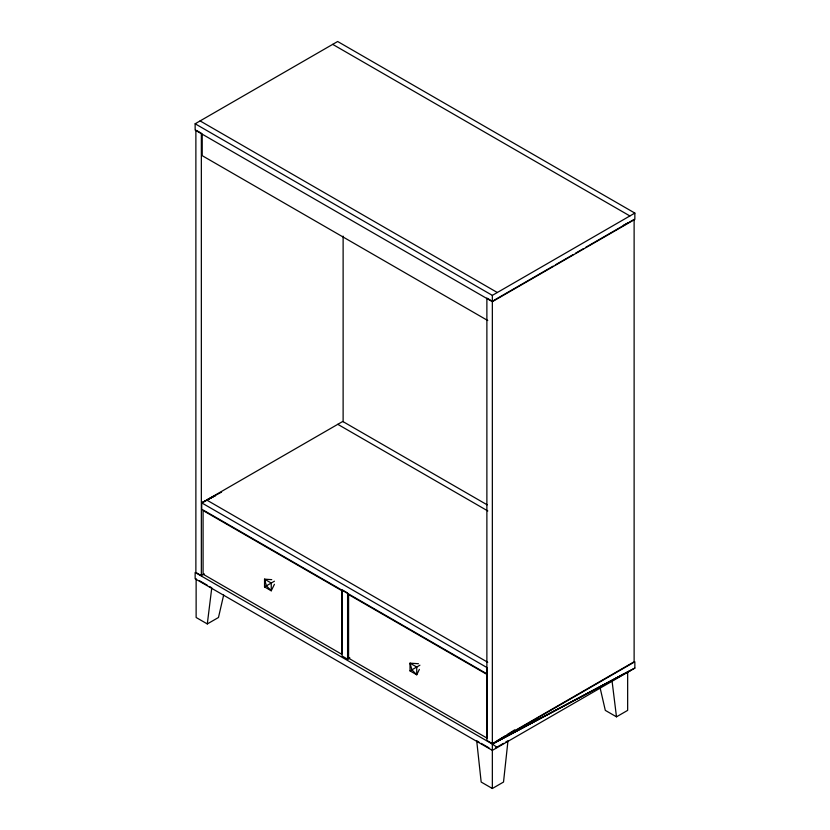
<?xml version="1.0" encoding="UTF-8"?>
<svg xmlns="http://www.w3.org/2000/svg" width="830" height="830" viewBox="0 0 830 830"><rect width="100%" height="100%" fill="white"/><g stroke="black" fill="none" stroke-linecap="round" stroke-linejoin="round"><path stroke-width="1.25" d="M627.656 671.667L627.656 710.376L616.483 716.83L605.309 710.376L600.121 687.904M196.129 578.78L196.129 617.489L207.303 623.932L211.775 587.806L209.544 586.52M223.664 595.006L218.477 617.489L207.303 623.932M274.429 584.289L271.244 590.773L264.542 586.903L264.542 579.164L271.742 579.651M419.389 669.374L416.733 674.769L410.03 670.899L410.03 663.16L418.434 663.73M349.783 657.827L347.594 659.196L342.126 656.042L342.126 589.819L347.594 592.973L347.594 659.196L349.575 658.055M497.305 740.765L504.931 735.982M507.109 734.612L514.735 729.829M195.143 123.784L337.654 41.5L634.857 213.092L634.857 219.4L492.346 301.674L195.143 130.092L195.143 123.784L492.346 295.376L634.857 213.092M553.174 266.129L492.346 301.249L486.878 298.095L486.878 740.474L492.346 743.628L634.12 661.78L634.12 219.4L629.15 222.264M555.405 264.843L573.281 254.52M575.522 253.223L583.345 248.71M585.575 247.423L628.03 222.907M215.364 495.603L201.721 502.876L487.252 667.725L487.252 674.033L201.721 509.184L201.721 502.876L342.749 421.453L487.189 504.848M195.88 130.092L195.88 572.472L201.348 575.626L204.325 573.904M264.542 586.903L274.429 581.197M410.03 670.899L419.918 665.193M495.697 747.861L503.509 743.348M505.75 742.051L507.981 740.765L503.52 782.047L492.346 788.5L481.172 782.047L476.7 740.765L478.931 742.051M618.724 676.834L612.021 680.704L616.483 716.83M620.954 675.537L624.305 673.607M623.434 225.304L628.009 222.876M221.548 492.117L206.68 500.013L487.739 662.278M201.721 502.876L215.437 495.593M497.305 741.19L634.857 668.088L634.857 661.78L492.346 744.064L195.143 572.472L195.143 578.78L492.346 750.372L634.857 668.088L492.346 744.064L492.346 788.5M629.887 670.962L492.346 744.064L497.305 747.498M332.695 44.364L629.897 215.956M200.103 120.921L497.305 292.502M196.98 130.725L201.348 133.246L201.348 575.626M487.75 320.525L202.219 155.677L202.219 134.014M337.779 424.317L487.822 510.948M199.48 580.72L207.303 585.233M481.172 743.348L488.995 747.861M492.346 295.376L492.346 743.628M343.122 236.114L343.122 421.723M341.628 590.535L203.08 510.543L203.08 574.194L341.628 654.185L341.628 590.535M487.127 674.531L348.579 594.55L348.579 658.19L487.127 738.181L487.127 674.531M271.244 583.034L264.542 579.164L266.399 585.824L271.244 590.773L271.244 583.034M416.733 667.029L410.03 663.16L411.898 669.831L416.733 674.769L416.733 667.029"/></g></svg>
